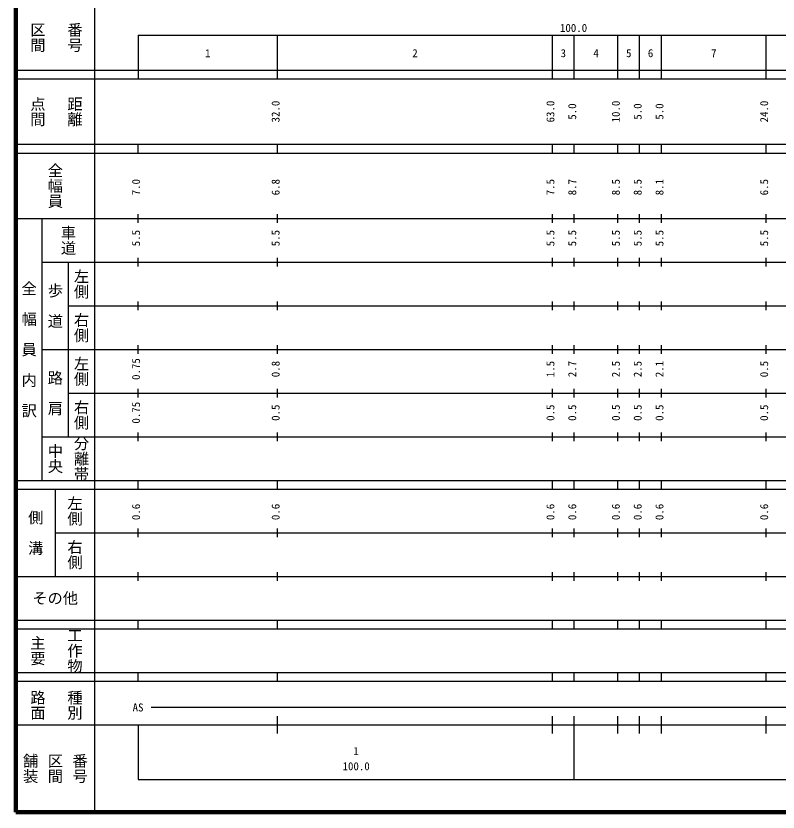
# Model space of a CAD drawing. Units: millimetres on the paper, enlarged 1000 times. Extents: x 40000 to 680000, y 20000 to 380000.
# Drawn here: x 40000 to 214735, y 20000 to 202409 of the extents above; entities that cross this region are included whole.
import ezdxf
from ezdxf.enums import TextEntityAlignment as Align

# ---------------------------------------------------------------- set-up
doc = ezdxf.new("R2010")
doc.units = ezdxf.units.MM
doc.header["$LTSCALE"] = 1000
doc.layers.add('M-TTL', color=2, linetype='Continuous', lineweight=140)
doc.layers.add('M-TTL-BAND', color=7, linetype='Continuous', lineweight=25)
doc.styles.add('@ＭＳ ゴシック', font='')
doc.styles.add('ＭＳ ゴシック', font='')
doc.styles.get('@ＭＳ ゴシック').set_extended_font_data('@MS Gothic')
doc.styles.get('ＭＳ ゴシック').set_extended_font_data('MS Gothic')

msp = doc.modelspace()

# ---------------------------------------------------------------- linework, layer by layer
at = {"layer": 'M-TTL'}
for p, q in [((40000, 380000), (40000, 20000)), ((40000, 20000), (680000, 20000))]:
    msp.add_line(p, q, dxfattribs=at)
at = {"layer": 'M-TTL-BAND'}
for p, q in [((58000, 370000), (58000, 20000)), ((68000, 198000), (579000, 198000)), ((68000, 198000), (68000, 188000)), ((100000, 188000), (100000, 198000)), ((163000, 188000), (163000, 198000)), ((168000, 188000), (168000, 198000)), ((178000, 188000), (178000, 198000)), ((183000, 188000), (183000, 198000)), ((188000, 188000), (188000, 198000)), ((212000, 188000), (212000, 198000)), ((40000, 190000), (579000, 190000)), ((40000, 188000), (579000, 188000)), ((40000, 173000), (579000, 173000)), ((68000, 171000), (68000, 173000)), ((100000, 171000), (100000, 173000)), ((163000, 171000), (163000, 173000)), ((168000, 171000), (168000, 173000)), ((178000, 171000), (178000, 173000)), ((183000, 171000), (183000, 173000)), ((188000, 171000), (188000, 173000)), ((212000, 171000), (212000, 173000)), ((40000, 171000), (579000, 171000)), ((68000, 155000), (68000, 157000)), ((100000, 155000), (100000, 157000)), ((163000, 155000), (163000, 157000)), ((168000, 155000), (168000, 157000)), ((178000, 155000), (178000, 157000)), ((183000, 155000), (183000, 157000)), ((188000, 155000), (188000, 157000)), ((212000, 155000), (212000, 157000)), ((40000, 156000), (579000, 156000)), ((46000, 96000), (46000, 156000)), ((46000, 146000), (579000, 146000)), ((52000, 146000), (52000, 106000)), ((68000, 145000), (68000, 147000)), ((100000, 145000), (100000, 147000)), ((163000, 145000), (163000, 147000)), ((168000, 145000), (168000, 147000)), ((178000, 145000), (178000, 147000)), ((183000, 145000), (183000, 147000)), ((188000, 145000), (188000, 147000)), ((212000, 145000), (212000, 147000)), ((68000, 135000), (68000, 137000)), ((100000, 135000), (100000, 137000)), ((163000, 135000), (163000, 137000)), ((168000, 135000), (168000, 137000)), ((178000, 135000), (178000, 137000)), ((183000, 135000), (183000, 137000)), ((188000, 135000), (188000, 137000)), ((212000, 135000), (212000, 137000)), ((52000, 136000), (579000, 136000)), ((46000, 126000), (579000, 126000)), ((68000, 125000), (68000, 127000)), ((100000, 125000), (100000, 127000)), ((163000, 125000), (163000, 127000)), ((168000, 125000), (168000, 127000)), ((178000, 125000), (178000, 127000)), ((183000, 125000), (183000, 127000)), ((188000, 125000), (188000, 127000)), ((212000, 125000), (212000, 127000)), ((68000, 115000), (68000, 117000)), ((100000, 115000), (100000, 117000)), ((163000, 115000), (163000, 117000)), ((168000, 115000), (168000, 117000)), ((178000, 115000), (178000, 117000)), ((183000, 115000), (183000, 117000)), ((188000, 115000), (188000, 117000)), ((212000, 115000), (212000, 117000)), ((52000, 116000), (579000, 116000)), ((46000, 106000), (579000, 106000)), ((68000, 105000), (68000, 107000)), ((100000, 105000), (100000, 107000)), ((163000, 105000), (163000, 107000)), ((168000, 105000), (168000, 107000)), ((178000, 105000), (178000, 107000)), ((183000, 105000), (183000, 107000)), ((188000, 105000), (188000, 107000)), ((212000, 105000), (212000, 107000)), ((40000, 96000), (579000, 96000)), ((68000, 94000), (68000, 96000)), ((100000, 94000), (100000, 96000)), ((163000, 94000), (163000, 96000)), ((168000, 94000), (168000, 96000)), ((178000, 94000), (178000, 96000)), ((183000, 94000), (183000, 96000)), ((188000, 94000), (188000, 96000)), ((212000, 94000), (212000, 96000)), ((40000, 94000), (579000, 94000)), ((49000, 94000), (49000, 74000)), ((49000, 84000), (579000, 84000)), ((68000, 83000), (68000, 85000)), ((100000, 83000), (100000, 85000)), ((163000, 83000), (163000, 85000)), ((168000, 83000), (168000, 85000)), ((178000, 83000), (178000, 85000)), ((183000, 83000), (183000, 85000)), ((188000, 83000), (188000, 85000)), ((212000, 83000), (212000, 85000)), ((68000, 73000), (68000, 75000)), ((100000, 73000), (100000, 75000)), ((163000, 73000), (163000, 75000)), ((168000, 73000), (168000, 75000)), ((178000, 73000), (178000, 75000)), ((183000, 73000), (183000, 75000)), ((188000, 73000), (188000, 75000)), ((212000, 73000), (212000, 75000)), ((40000, 74000), (579000, 74000)), ((40000, 64000), (579000, 64000)), ((68000, 62000), (68000, 64000)), ((100000, 62000), (100000, 64000)), ((163000, 62000), (163000, 64000)), ((168000, 62000), (168000, 64000)), ((178000, 62000), (178000, 64000)), ((183000, 62000), (183000, 64000)), ((188000, 62000), (188000, 64000)), ((212000, 62000), (212000, 64000)), ((40000, 62000), (579000, 62000)), ((40000, 52000), (579000, 52000)), ((68000, 50000), (68000, 52000)), ((100000, 50000), (100000, 52000)), ((163000, 50000), (163000, 52000)), ((168000, 50000), (168000, 52000)), ((178000, 50000), (178000, 52000)), ((183000, 50000), (183000, 52000)), ((188000, 50000), (188000, 52000)), ((212000, 50000), (212000, 52000)), ((40000, 50000), (579000, 50000)), ((71000, 44000), (565000, 44000)), ((100000, 38000), (100000, 42000)), ((163000, 38000), (163000, 42000)), ((168000, 27500), (168000, 42000)), ((178000, 38000), (178000, 42000)), ((183000, 38000), (183000, 42000)), ((188000, 38000), (188000, 42000)), ((212000, 38000), (212000, 42000)), ((40000, 40000), (579000, 40000)), ((68000, 40000), (68000, 27500)), ((68000, 27500), (579000, 27500))]:
    msp.add_line(p, q, dxfattribs=at)

# ---------------------------------------------------------------- texts
at = {"layer": 'M-TTL-BAND', "style": '@ＭＳ ゴシック'}
for s, p in [('番号', (53500, 197500)), ('区間', (45000, 197500)), ('点間', (45000, 180500)), ('距離', (53500, 180500)), ('全幅員', (49000, 163500)), ('車道', (52000, 151000)), ('左側', (55000, 141000)), ('全\u3000幅\u3000員\u3000内\u3000訳', (43000, 126000)), ('歩\u3000道', (49000, 136000)), ('右側', (55000, 131000)), ('左側', (55000, 121000)), ('路\u3000肩', (49000, 116000)), ('右側', (55000, 111000)), ('分離帯', (55000, 101000)), ('中央', (49000, 101000)), ('左側', (53500, 89000)), ('側\u3000溝', (44500, 84000)), ('右側', (53500, 79000)), ('主要', (45000, 57000)), ('工作物', (53500, 57000)), ('路面', (45000, 44500)), ('種別', (53500, 44500)), ('舗装', (43333, 30000)), ('区間', (49000, 30000)), ('番号', (54667, 30000))]:
    msp.add_text(s, height=2566, rotation=270, dxfattribs=at).set_placement(p, align=Align.MIDDLE_CENTER)
at = {"layer": 'M-TTL-BAND', "style": 'ＭＳ ゴシック'}
for s, p in [('100.0', (167844, 198195)), ('1', (84000, 192405)), ('2', (131500, 192405)), ('3', (165500, 192405)), ('4', (173000, 192405)), ('5', (180500, 192405)), ('6', (185500, 192405)), ('7', (200000, 192405)), ('AS', (68000, 42500)), ('1', (118000, 32523)), ('100.0', (118000, 29033))]:
    msp.add_text(s, height=1833, dxfattribs=at).set_placement(p, align=Align.BOTTOM_CENTER)
for s, p in [('32.0', (101000, 180500)), ('63.0', (164000, 180500)), ('10.0', (179000, 180500)), ('24.0', (213000, 180500)), ('5.0', (169000, 180500)), ('5.0', (184000, 180500)), ('5.0', (189000, 180500)), ('7.0', (69000, 163174)), ('6.8', (101000, 163174)), ('7.5', (164000, 163174)), ('8.7', (169000, 163174)), ('8.5', (179000, 163174)), ('8.5', (184000, 163174)), ('8.1', (189000, 163174)), ('6.5', (213000, 163174)), ('5.5', (69000, 151500)), ('5.5', (101000, 151500)), ('5.5', (164000, 151500)), ('5.5', (169000, 151500)), ('5.5', (179000, 151500)), ('5.5', (184000, 151500)), ('5.5', (189000, 151500)), ('5.5', (213000, 151500)), ('0.75', (69000, 121500)), ('0.8', (101000, 121500)), ('1.5', (164000, 121500)), ('2.7', (169000, 121500)), ('2.5', (179000, 121500)), ('2.5', (184000, 121500)), ('2.1', (189000, 121500)), ('0.5', (213000, 121500)), ('0.75', (69000, 111500)), ('0.5', (101000, 111500)), ('0.5', (164000, 111500)), ('0.5', (169000, 111500)), ('0.5', (179000, 111500)), ('0.5', (184000, 111500)), ('0.5', (189000, 111500)), ('0.5', (213000, 111500)), ('0.6', (69000, 88764)), ('0.6', (101000, 88764)), ('0.6', (164000, 88764)), ('0.6', (169000, 88764)), ('0.6', (179000, 88764)), ('0.6', (184000, 88764)), ('0.6', (189000, 88764)), ('0.6', (213000, 88764))]:
    msp.add_text(s, height=1833, rotation=90, dxfattribs=at).set_placement(p, align=Align.BOTTOM_CENTER)
msp.add_text('その他', height=2566, dxfattribs=at).set_placement((49000, 69000), align=Align.MIDDLE_CENTER)

doc.saveas('drawing.dxf')
